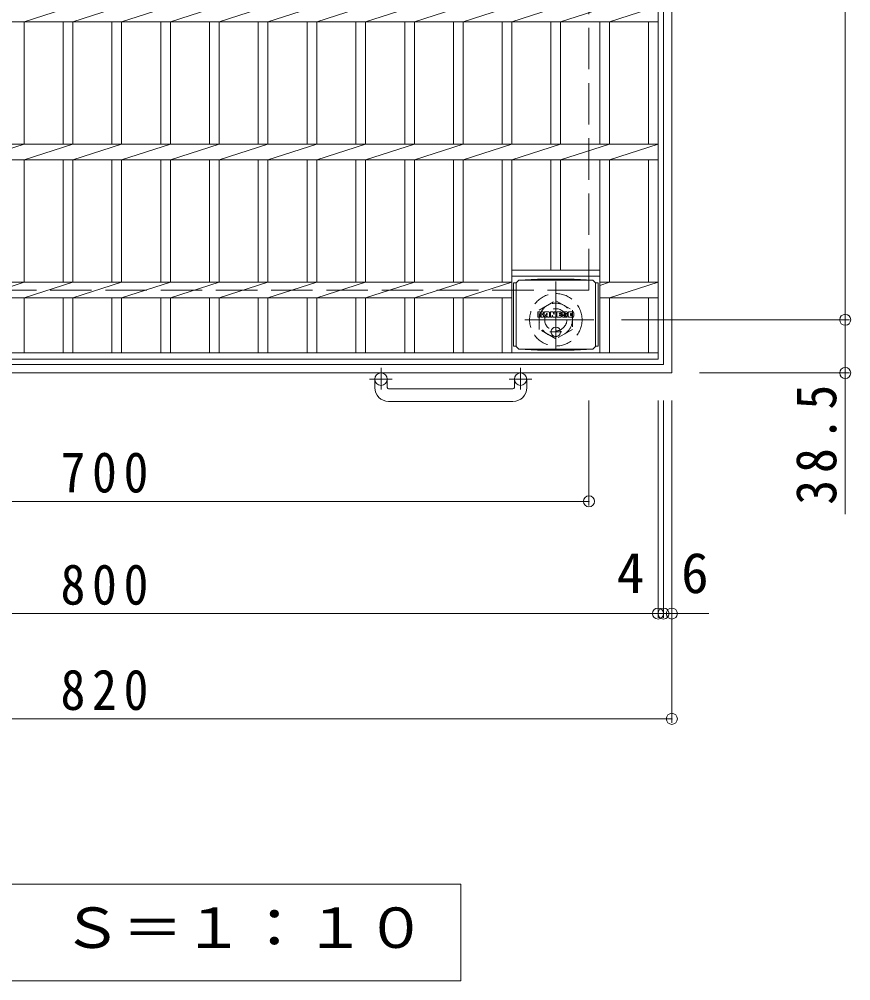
# Model space of a CAD drawing. Units: millimetres at full size, sheet at 1:10; details may follow other scales. Extents: x -1608 to 2324, y -1941 to 1699.
# Drawn here: x -976 to -374, y 224 to 920 of the extents above; entities that cross this region are included whole.
import ezdxf
from ezdxf.enums import TextEntityAlignment as Align

# ---------------------------------------------------------------- set-up
doc = ezdxf.new("R2010")
doc.units = ezdxf.units.MM
doc.header["$LTSCALE"] = 10
doc.header["$PDMODE"] = 32
doc.header["$PDSIZE"] = 8
for name, pattern in [('CHAIN1', [8, 5, -1, 1, -1]), ('DASHED1', [1.8, 1.2, -0.6]), ('DASHED3', [4, 3, -1])]:
    doc.linetypes.add(name, pattern=pattern)
for name, color, linetype, lineweight in [('C-1', 2, 'Continuous', 9), ('C-2', 3, 'Continuous', 9), ('C-4', 7, 'Continuous', 9), ('C-5', 7, 'Continuous', 9), ('C-9', 2, 'Continuous', 9), ('C-F', 7, 'Continuous', 9)]:
    doc.layers.add(name, color=color, linetype=linetype, lineweight=lineweight)
doc.styles.add('ＭＳ ゴシック', font='')
doc.styles.get('ＭＳ ゴシック').set_extended_font_data('MS Gothic')

msp = doc.modelspace()

# ---------------------------------------------------------------- linework, layer by layer
at = {"layer": 'C-1'}
for p, q in [((-503.73, 663.93), (-503.73, 1483.93)), ((-509.73, 1477.93), (-509.73, 669.93)), ((-1317.73, 669.93), (-509.73, 669.93)), ((-503.73, 663.93), (-1323.73, 663.93)), ((-718.73, 653.33), (-718.73, 659.43)), ((-709.73, 653.33), (-709.73, 659.43)), ((-617.73, 653.33), (-617.73, 659.43)), ((-608.73, 653.33), (-608.73, 659.43)), ((-708.73, 652.33), (-618.73, 652.33)), ((-618.73, 643.33), (-708.73, 643.33))]:
    msp.add_line(p, q, dxfattribs=at)
at = {"layer": 'C-1', "linetype": 'DASHED3'}
for q in [(-563.73, 1423.93), (-1263.73, 723.93)]:
    msp.add_line((-563.73, 723.93), q, dxfattribs=at)
at = {"layer": 'C-1', "linetype": 'CHAIN1'}
for p, q in [((-587.73, 730.07), (-587.73, 674.79)), ((-560.09, 702.43), (-615.37, 702.43)), ((-714.23, 667.54), (-714.23, 651.94)), ((-613.23, 667.54), (-613.23, 651.94)), ((-706.07, 659.43), (-722.47, 659.43)), ((-605.07, 659.43), (-621.47, 659.43))]:
    msp.add_line(p, q, dxfattribs=at)
at = {"layer": 'C-1', "linetype": 'DASHED1'}
msp.add_lwpolyline([(-599.73, 695.5), (-599.73, 709.36), (-587.73, 716.29), (-575.73, 709.36), (-575.73, 695.5), (-587.73, 688.57)], close=True, dxfattribs=at)
for radius in [19, 12, 8]:
    msp.add_circle((-587.73, 702.43), radius, dxfattribs=at)
at = {"layer": 'C-1'}
for centre in [(-714.23, 659.43), (-613.23, 659.43)]:
    msp.add_circle(centre, 4.5, dxfattribs=at)
for centre, radius, start, end in [((-708.73, 653.33), 10, 180, 270), ((-708.73, 653.33), 1, 180, 270), ((-618.73, 653.33), 10, 270, 0), ((-618.73, 653.33), 1, 270, 0)]:
    msp.add_arc(centre, radius, start, end, dxfattribs=at)
at = {"layer": 'C-2'}
for p, q in [((-513.73, 673.93), (-513.73, 1473.93)), ((-972.63, 918.28), (-937.33, 929.58)), ((-937.33, 918.28), (-902.03, 929.58)), ((-902.03, 918.28), (-866.73, 929.58)), ((-866.73, 918.28), (-831.43, 929.58)), ((-831.43, 918.28), (-796.13, 929.58)), ((-796.13, 918.28), (-760.83, 929.58)), ((-760.83, 918.28), (-725.43, 929.58)), ((-725.43, 918.28), (-690.13, 929.58)), ((-690.13, 918.28), (-654.83, 929.58)), ((-654.83, 918.28), (-619.53, 929.58)), ((-619.53, 918.28), (-584.23, 929.58)), ((-584.23, 918.28), (-548.93, 929.58)), ((-548.93, 918.28), (-513.73, 929.58)), ((-1313.73, 918.28), (-513.73, 918.28)), ((-972.63, 829.58), (-972.63, 918.28)), ((-944.33, 829.58), (-944.33, 918.28)), ((-937.33, 829.58), (-937.33, 918.28)), ((-909.03, 829.58), (-909.03, 918.28)), ((-902.03, 829.58), (-902.03, 918.28)), ((-873.73, 829.58), (-873.73, 918.28)), ((-866.73, 829.58), (-866.73, 918.28)), ((-838.43, 829.58), (-838.43, 918.28)), ((-831.43, 829.58), (-831.43, 918.28)), ((-803.13, 829.58), (-803.13, 918.28)), ((-796.13, 829.58), (-796.13, 918.28)), ((-767.83, 829.58), (-767.83, 918.28)), ((-760.83, 829.58), (-760.83, 918.28)), ((-732.43, 829.58), (-732.43, 918.28)), ((-725.43, 829.58), (-725.43, 918.28)), ((-697.13, 829.58), (-697.13, 918.28)), ((-690.13, 829.58), (-690.13, 918.28)), ((-661.83, 829.58), (-661.83, 918.28)), ((-654.83, 829.58), (-654.83, 918.28)), ((-626.53, 829.58), (-626.53, 918.28)), ((-619.53, 829.58), (-619.53, 918.28)), ((-591.23, 829.58), (-591.23, 918.28)), ((-584.23, 829.58), (-584.23, 918.28)), ((-555.93, 829.58), (-555.93, 918.28)), ((-548.93, 829.58), (-548.93, 918.28)), ((-520.73, 829.58), (-520.73, 918.28)), ((-1313.73, 829.58), (-513.73, 829.58)), ((-1007.93, 818.28), (-972.63, 829.58)), ((-972.63, 818.28), (-937.33, 829.58)), ((-937.33, 818.28), (-902.03, 829.58)), ((-902.03, 818.28), (-866.73, 829.58)), ((-866.73, 818.28), (-831.43, 829.58)), ((-831.43, 818.28), (-796.13, 829.58)), ((-796.13, 818.28), (-760.83, 829.58)), ((-760.83, 818.28), (-725.43, 829.58)), ((-725.43, 818.28), (-690.13, 829.58)), ((-690.13, 818.28), (-654.83, 829.58)), ((-654.83, 818.28), (-619.53, 829.58)), ((-619.53, 818.28), (-584.23, 829.58)), ((-584.23, 818.28), (-548.93, 829.58)), ((-548.93, 818.28), (-513.73, 829.58)), ((-1313.73, 818.28), (-513.73, 818.28)), ((-972.63, 729.58), (-972.63, 818.28)), ((-944.33, 729.58), (-944.33, 818.28)), ((-937.33, 729.58), (-937.33, 818.28)), ((-909.03, 729.58), (-909.03, 818.28)), ((-902.03, 729.58), (-902.03, 818.28)), ((-873.73, 729.58), (-873.73, 818.28)), ((-866.73, 729.58), (-866.73, 818.28)), ((-838.43, 729.58), (-838.43, 818.28)), ((-831.43, 729.58), (-831.43, 818.28)), ((-803.13, 729.58), (-803.13, 818.28)), ((-796.13, 729.58), (-796.13, 818.28)), ((-767.83, 729.58), (-767.83, 818.28)), ((-760.83, 729.58), (-760.83, 818.28)), ((-732.43, 729.58), (-732.43, 818.28)), ((-725.43, 729.58), (-725.43, 818.28)), ((-697.13, 729.58), (-697.13, 818.28)), ((-690.13, 729.58), (-690.13, 818.28)), ((-661.83, 729.58), (-661.83, 818.28)), ((-654.83, 729.58), (-654.83, 818.28)), ((-626.53, 729.58), (-626.53, 818.28)), ((-619.53, 678.43), (-619.53, 818.28)), ((-591.23, 818.28), (-591.23, 738.43)), ((-584.23, 818.28), (-584.23, 738.43)), ((-555.93, 678.43), (-555.93, 818.28)), ((-548.93, 729.58), (-548.93, 818.28)), ((-520.73, 729.58), (-520.73, 818.28)), ((-555.93, 738.43), (-619.53, 738.43)), ((-555.93, 733.93), (-619.53, 733.93)), ((-1226.93, 729.58), (-619.53, 729.58)), ((-1007.93, 718.28), (-972.63, 729.58)), ((-972.63, 718.28), (-937.33, 729.58)), ((-937.33, 718.28), (-902.03, 729.58)), ((-902.03, 718.28), (-866.73, 729.58)), ((-866.73, 718.28), (-831.43, 729.58)), ((-831.43, 718.28), (-796.13, 729.58)), ((-796.13, 718.28), (-760.83, 729.58)), ((-760.83, 718.28), (-725.43, 729.58)), ((-725.43, 718.28), (-690.13, 729.58)), ((-690.13, 718.28), (-654.83, 729.58)), ((-654.83, 718.28), (-619.53, 729.58)), ((-555.93, 727.34), (-548.93, 729.58)), ((-555.93, 729.58), (-513.73, 729.58)), ((-548.93, 718.28), (-513.73, 729.58)), ((-1226.93, 718.28), (-619.53, 718.28)), ((-972.63, 678.43), (-972.63, 718.28)), ((-944.33, 678.43), (-944.33, 718.28)), ((-937.33, 678.43), (-937.33, 718.28)), ((-909.03, 678.43), (-909.03, 718.28)), ((-902.03, 678.43), (-902.03, 718.28)), ((-873.73, 678.43), (-873.73, 718.28)), ((-866.73, 678.43), (-866.73, 718.28)), ((-838.43, 678.43), (-838.43, 718.28)), ((-831.43, 678.43), (-831.43, 718.28)), ((-803.13, 678.43), (-803.13, 718.28)), ((-796.13, 678.43), (-796.13, 718.28)), ((-767.83, 678.43), (-767.83, 718.28)), ((-760.83, 678.43), (-760.83, 718.28)), ((-732.43, 678.43), (-732.43, 718.28)), ((-725.43, 678.43), (-725.43, 718.28)), ((-697.13, 678.43), (-697.13, 718.28)), ((-690.13, 678.43), (-690.13, 718.28)), ((-661.83, 678.43), (-661.83, 718.28)), ((-654.83, 678.43), (-654.83, 718.28)), ((-626.53, 678.43), (-626.53, 718.28)), ((-619.53, 718.28), (-619.53, 718.28)), ((-555.93, 718.28), (-513.73, 718.28)), ((-548.93, 678.43), (-548.93, 718.28)), ((-520.73, 678.43), (-520.73, 718.28)), ((-513.73, 678.43), (-1313.73, 678.43)), ((-513.73, 673.93), (-1313.73, 673.93))]:
    msp.add_line(p, q, dxfattribs=at)
at = {"layer": 'C-4'}
for p, q in [((-378.22, 1445.43), (-378.22, 702.43)), ((-375.22, 702.43), (-540.09, 702.43)), ((-378.22, 702.43), (-378.22, 561.71)), ((-375.22, 663.93), (-483.73, 663.93)), ((-563.73, 567.89), (-563.73, 643.93)), ((-513.73, 486.63), (-513.73, 643.93)), ((-509.73, 486.63), (-509.73, 643.93)), ((-503.73, 410.34), (-503.73, 643.93)), ((-1263.73, 570.89), (-563.73, 570.89)), ((-1313.73, 489.63), (-513.73, 489.63)), ((-513.73, 489.63), (-509.73, 489.63)), ((-509.73, 489.63), (-503.73, 489.63)), ((-503.73, 489.63), (-477.02, 489.63)), ((-1323.73, 413.34), (-503.73, 413.34))]:
    msp.add_line(p, q, dxfattribs=at)
for p in [(-378.22, 702.43), (-378.22, 663.93), (-563.73, 570.89), (-513.73, 489.63), (-509.73, 489.63), (-503.73, 489.63), (-503.73, 413.34)]:
    msp.add_point(p, dxfattribs=at)
at = {"layer": 'C-5'}
for p, q in [((-1227.54, 293.58), (-656.54, 293.58)), ((-656.54, 293.58), (-656.54, 223.58)), ((-1227.54, 223.58), (-656.54, 223.58))]:
    msp.add_line(p, q, dxfattribs=at)
at = {"layer": 'C-9'}
for p, q in [((-614.48, 731.2), (-601.02, 731.88)), ((-574.44, 731.88), (-601.02, 731.88)), ((-560.98, 731.2), (-574.44, 731.88)), ((-616.48, 729.16), (-618.28, 729.16)), ((-618.28, 729.16), (-618.28, 683.24)), ((-616.48, 729.2), (-614.48, 731.2)), ((-616.48, 683.2), (-616.48, 729.2)), ((-614.48, 731.2), (-560.98, 731.2)), ((-558.98, 729.2), (-560.98, 731.2)), ((-558.98, 683.2), (-558.98, 729.2)), ((-558.98, 729.16), (-557.18, 729.16)), ((-557.18, 729.16), (-557.18, 683.24)), ((-616.48, 683.24), (-618.28, 683.24)), ((-616.48, 683.2), (-614.48, 681.2)), ((-558.98, 683.2), (-560.98, 681.2)), ((-558.98, 683.24), (-557.18, 683.24)), ((-614.48, 681.2), (-601.02, 680.52)), ((-614.48, 681.2), (-560.98, 681.2)), ((-574.44, 680.52), (-601.02, 680.52)), ((-560.98, 681.2), (-574.44, 680.52))]:
    msp.add_line(p, q, dxfattribs=at)
at = {"layer": 'C-9', "linetype": 'CHAIN1'}
for p, q in [((-587.73, 697.39), (-587.73, 690.01)), ((-583.37, 693.7), (-592.09, 693.7))]:
    msp.add_line(p, q, dxfattribs=at)
at = {"layer": 'C-9'}
msp.add_circle((-587.73, 693.7), 3.5, dxfattribs=at)
at = {"layer": 'C-F'}
for p, q in [((-600.74, 704.6), (-600.74, 707.96)), ((-599.06, 708.11), (-600.58, 708.11)), ((-600.58, 704.45), (-599.06, 704.45)), ((-598.9, 707.96), (-598.9, 707.03)), ((-598.9, 704.6), (-598.9, 705.69)), ((-598.4, 707.96), (-598.4, 707.03)), ((-598.4, 704.6), (-598.4, 705.69)), ((-598.25, 704.45), (-596.89, 704.45)), ((-596.89, 708.11), (-598.24, 708.11)), ((-596.74, 707.96), (-596.74, 707.17)), ((-596.73, 704.6), (-596.73, 705.53)), ((-596.07, 704.6), (-596.07, 707.59)), ((-594.57, 704.45), (-595.92, 704.45)), ((-592.76, 708.11), (-595.55, 708.11)), ((-594.41, 706.32), (-594.41, 706.86)), ((-594.41, 704.6), (-594.41, 705.02)), ((-593.95, 706.27), (-594.36, 706.27)), ((-593.9, 706.32), (-593.9, 706.86)), ((-593.9, 704.6), (-593.9, 705.02)), ((-593.74, 704.45), (-592.39, 704.45)), ((-592.23, 704.6), (-592.23, 707.59)), ((-591.56, 707.96), (-591.56, 704.6)), ((-591.4, 708.11), (-589.7, 708.11)), ((-590.4, 704.45), (-591.4, 704.45)), ((-590.24, 704.6), (-590.24, 705.51)), ((-589.76, 704.56), (-590.05, 705.54)), ((-587.73, 704.45), (-589.6, 704.45)), ((-589.55, 708), (-589.07, 706.51)), ((-588.91, 707.96), (-588.91, 706.54)), ((-588.75, 708.11), (-587.73, 708.11)), ((-587.57, 707.96), (-587.57, 704.6)), ((-587.07, 704.6), (-587.07, 707.96)), ((-586.91, 708.11), (-583.89, 708.11)), ((-586.91, 704.45), (-583.9, 704.45)), ((-583.89, 707.12), (-585.01, 707.12)), ((-583.89, 706.68), (-585.01, 706.68)), ((-583.89, 705.88), (-585.01, 705.88)), ((-583.9, 705.45), (-585.01, 705.45)), ((-583.74, 704.6), (-583.74, 705.29)), ((-583.73, 707.28), (-583.73, 707.96)), ((-583.73, 706.03), (-583.73, 706.53)), ((-583.23, 705.46), (-583.23, 704.97)), ((-583.07, 705.61), (-581.72, 705.61)), ((-579.75, 708.11), (-582.8, 708.11)), ((-581.22, 705.94), (-582.8, 705.94)), ((-579.65, 704.45), (-582.7, 704.45)), ((-581.57, 706.77), (-581.57, 707.18)), ((-581.56, 705.46), (-581.56, 705.35)), ((-581.41, 706.61), (-579.65, 706.61)), ((-581.06, 705.79), (-581.06, 705.35)), ((-581.05, 707.09), (-581.05, 707.18)), ((-580.89, 706.93), (-579.22, 706.93)), ((-579.22, 707.59), (-579.22, 706.93)), ((-578.71, 704.97), (-578.71, 707.59)), ((-575.24, 708.11), (-578.19, 708.11)), ((-575.24, 704.45), (-578.19, 704.45)), ((-577.04, 705.77), (-577.04, 706.79)), ((-576.4, 705.77), (-576.4, 706.79)), ((-574.72, 707.59), (-574.72, 704.97))]:
    msp.add_line(p, q, dxfattribs=at)
for centre, radius, start, end in [((-600.58, 707.96), 0.157, 90, 180), ((-600.58, 704.6), 0.157, 180, 270), ((-599.06, 707.96), 0.157, 0, 90), ((-599.06, 704.6), 0.157, 270, 0), ((-598.65, 707.03), 0.251, 180, 0), ((-598.65, 705.69), 0.249, 0, 180), ((-598.25, 704.6), 0.157, 180, 270), ((-598.24, 707.96), 0.157, 90, 180), ((-597.82, 706.36), 0.088, 97.33171, 266.57183), ((-598.12, 708.69), 2.27, 277.33171, 299.42073), ((-597.92, 704.63), 1.64, 53.71985, 86.57183), ((-597.26, 707.17), 0.524, 299.42073, 0), ((-597.26, 705.53), 0.524, 0, 53.71985), ((-596.89, 707.96), 0.157, 0, 90), ((-596.89, 704.6), 0.157, 270, 0), ((-595.92, 704.6), 0.157, 180, 270), ((-595.55, 707.59), 0.524, 90, 180), ((-594.57, 704.6), 0.157, 270, 0), ((-594.36, 706.32), 0.052, 180, 270), ((-594.15, 706.86), 0.255, 0, 180), ((-594.15, 705.02), 0.255, 0, 180), ((-593.95, 706.32), 0.052, 270, 0), ((-593.74, 704.6), 0.157, 180, 270), ((-592.76, 707.59), 0.524, 0, 90), ((-592.39, 704.6), 0.157, 270, 0), ((-591.4, 707.96), 0.157, 90, 180), ((-591.4, 704.6), 0.157, 180, 270), ((-590.4, 704.6), 0.157, 270, 0), ((-590.14, 705.51), 0.101, 16.48875, 180), ((-589.6, 704.6), 0.157, 196.48875, 270), ((-589.7, 707.96), 0.157, 17.75635, 90), ((-588.99, 706.54), 0.083, 197.75635, 0), ((-588.75, 707.96), 0.157, 90, 180), ((-587.73, 707.96), 0.157, 0, 90), ((-587.73, 704.6), 0.157, 270, 0), ((-586.91, 707.96), 0.157, 90, 180), ((-586.91, 704.6), 0.157, 180, 270), ((-585.01, 706.9), 0.22, 90, 270), ((-585.01, 705.66), 0.214, 90, 270), ((-583.9, 705.29), 0.157, 0, 90), ((-583.9, 704.6), 0.157, 270, 0), ((-583.89, 707.96), 0.157, 0, 90), ((-583.89, 707.28), 0.157, 270, 0), ((-583.89, 706.53), 0.157, 0, 90), ((-583.89, 706.03), 0.157, 270, 0), ((-580.85, 707.03), 2.38, 157.10112, 202.89888), ((-583.07, 705.46), 0.157, 90, 180), ((-582.7, 704.97), 0.524, 180, 270), ((-582.8, 707.85), 0.262, 90, 157.10112), ((-582.8, 706.21), 0.262, 202.89888, 270), ((-581.72, 705.46), 0.157, 0, 90), ((-581.31, 707.18), 0.259, 0, 180), ((-581.41, 706.77), 0.157, 180, 270), ((-581.31, 705.35), 0.25, 180, 0), ((-581.22, 705.79), 0.157, 0, 90), ((-580.89, 707.09), 0.157, 180, 270), ((-579.75, 707.59), 0.524, 0, 90), ((-579.65, 706.35), 0.262, 22.90802, 90), ((-579.65, 704.71), 0.262, 270, 337.09198), ((-581.6, 705.53), 2.37, 337.09198, 22.90802), ((-578.19, 707.59), 0.524, 90, 180), ((-578.19, 704.97), 0.524, 180, 270), ((-576.72, 706.79), 0.321, 0, 180), ((-576.72, 705.77), 0.321, 180, 0), ((-575.24, 707.59), 0.524, 0, 90), ((-575.24, 704.97), 0.524, 270, 0)]:
    msp.add_arc(centre, radius, start, end, dxfattribs=at)

# ---------------------------------------------------------------- texts
at = {"layer": 'C-4', "color": 2, "style": 'ＭＳ ゴシック'}
for s, p in [('4', (-543.62, 495.63)), ('6', (-497.02, 495.63))]:
    msp.add_text(s, height=29.33, dxfattribs=at).set_placement(p, align=Align.BOTTOM_LEFT)
at = {"layer": 'C-4', "color": 2, "insert": (-384.22, 568.45), "char_height": 29.33, "attachment_point": 7, "rotation": 90, "style": 'ＭＳ ゴシック'}
msp.add_mtext('\\T1.28;\\W0.9;38.5', dxfattribs=at)
at = {"layer": 'C-4', "color": 2, "char_height": 29.33, "attachment_point": 7, "style": 'ＭＳ ゴシック'}
for s, insert in [('\\T1.27;\\W0.9;700', (-946.23, 576.89)), ('\\T1.27;\\W0.9;800', (-946.23, 495.63)), ('\\T1.27;\\W0.9;820', (-946.23, 419.34))]:
    msp.add_mtext(s, dxfattribs=dict(at, insert=insert))
at = {"layer": 'C-5', "color": 2, "style": 'ＭＳ ゴシック', "width": 1.1}
msp.add_text('平面詳細図\u3000Ｓ＝１：１０', height=29.33, dxfattribs=at).set_placement((-1209.54, 238.58), align=Align.BOTTOM_LEFT)

doc.saveas('drawing.dxf')
